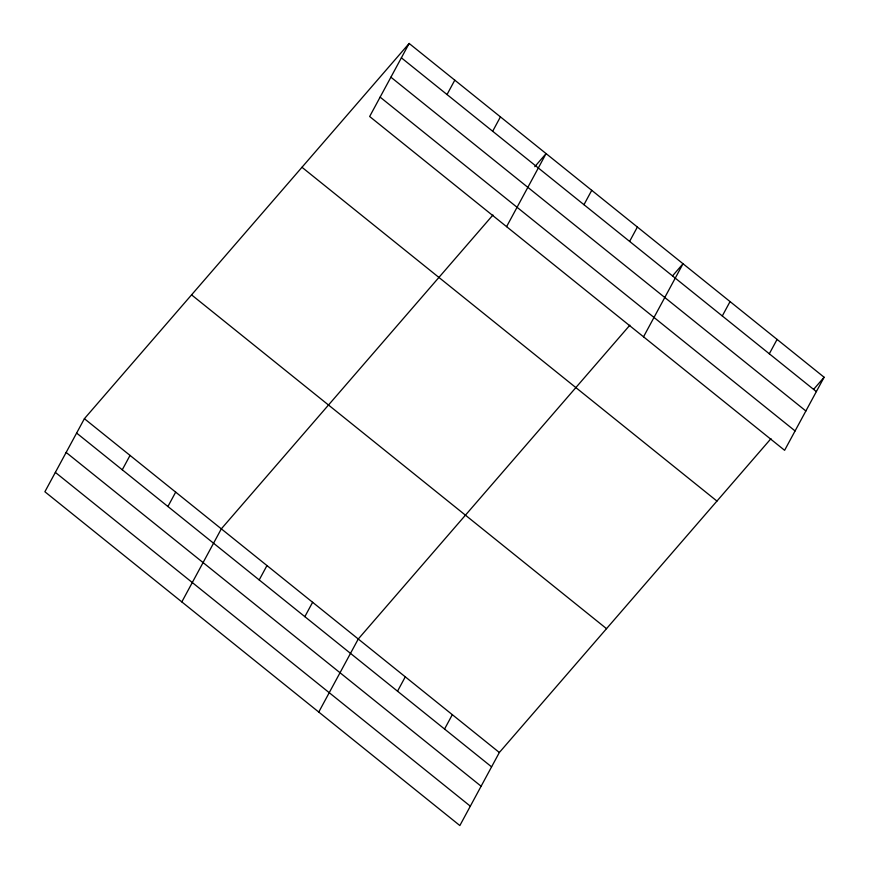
<?xml version="1.0" encoding="UTF-8"?>
<svg xmlns="http://www.w3.org/2000/svg" width="869" height="869" viewBox="0 0 869 869"><rect width="100%" height="100%" fill="white"/><g stroke="black" fill="none" stroke-linecap="round" stroke-linejoin="round"><path stroke-width="1.3" d="M409.147 43.45L369.651 116.5L784.609 450.305L824.116 377.244L409.147 43.45L84.391 418.695L44.884 491.756L459.853 825.55L499.349 752.5L770.966 438.66M122.268 469.781L130.035 455.41M167.913 506.497L175.679 492.136M447.024 94.536L454.791 80.165M181.827 601.902L221.323 528.852L492.94 215.012M492.669 131.252L500.435 116.88M259.201 579.938L266.968 565.567M506.584 226.657L546.09 153.607L534.761 166.696M304.845 616.653L312.623 602.282M583.968 204.693L591.735 190.322M318.76 712.059L358.267 639.008L629.873 325.169M629.612 241.408L637.379 227.037M397.524 691.203L405.291 676.832M643.527 336.814L683.023 263.752L672.573 275.842M444.559 729.037L452.325 714.666M722.291 315.958L730.058 301.586M769.315 353.781L777.082 339.421M813.656 389.334L824.116 377.244M401.38 57.821L816.349 391.615M390.909 77.189L805.878 410.983M380.122 97.132L795.081 430.937M301.977 167.282L716.947 501.076M191.56 294.863L606.529 628.667M84.391 418.695L499.349 752.5M76.613 433.066L491.582 766.86M66.142 452.434L481.111 786.228M55.355 472.388L470.325 806.182"/></g></svg>
